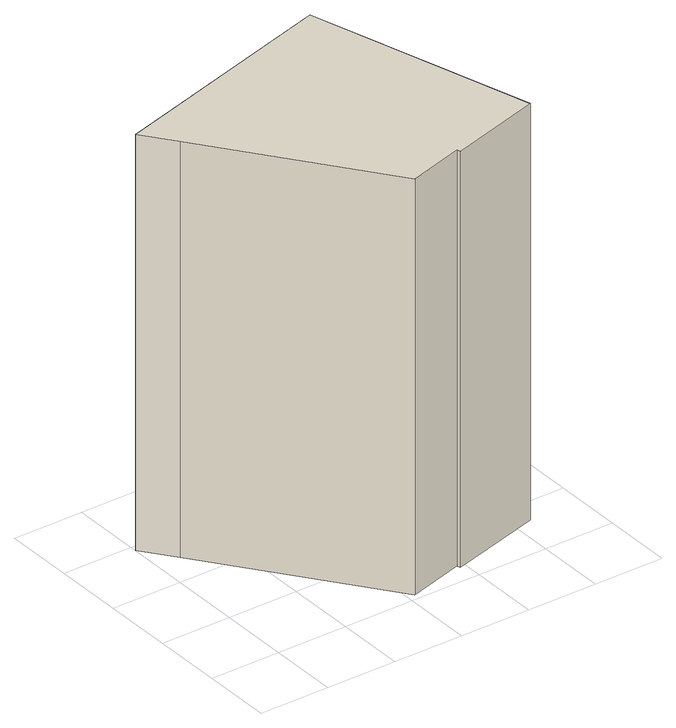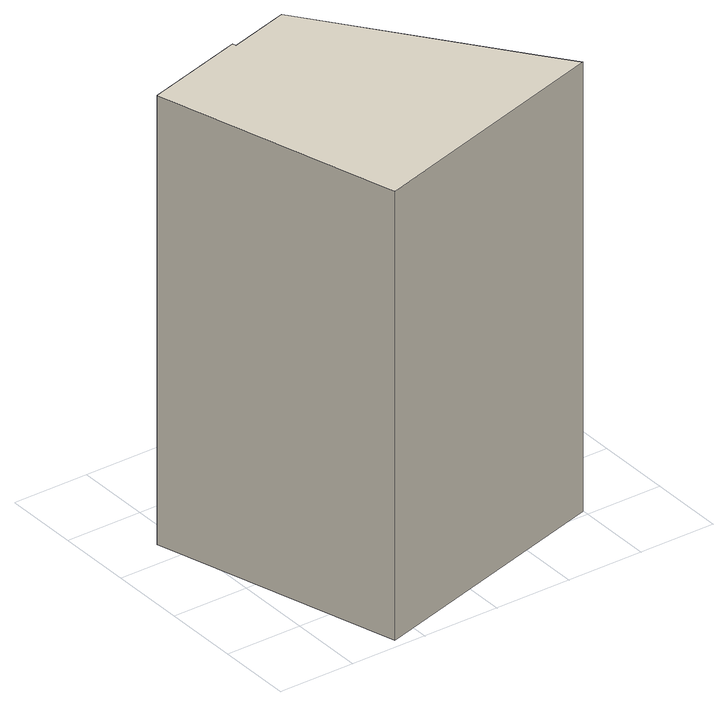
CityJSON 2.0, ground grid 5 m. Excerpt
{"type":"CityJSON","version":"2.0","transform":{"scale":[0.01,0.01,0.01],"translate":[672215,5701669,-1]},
"CityObjects":{
"building1":{"type":"Building","children":["building1-1"],"geometry":[{"type":"MultiSurface","lod":"1","boundaries":[[[0,1,2,3,4,5,6]],[[0,6,7,8]],[[1,0,8,9]],[[2,1,9,10]],[[3,2,10,11]],[[4,3,11,12]],[[5,4,12,13]],[[6,5,13,7]]]}]},
"building1-1":{"type":"BuildingPart","attributes":{"name":"271592696_1","class":"1000","yearOfConstruction":1957,"measuredHeight":28.43,"storeysAboveGround":9},"address":[{"locality":"Eindhoven","thoroughfareNumber":"44","thoroughfareName":"Hermanus Boexstraat","postcode":"5611 AK"}],"parents":["building1"],"geometry":[{"type":"MultiSurface","lod":"2","boundaries":[[[0,6,7,8]],[[2,1,9,10]],[[0,1,2,3,4,5,6]],[[3,2,10,11]],[[6,5,13,7]],[[5,4,12,13]],[[1,0,8,9]],[[4,3,11,12]]],"semantics":{"surfaces":[{"type":"WallSurface"},{"type":"RoofSurface"}],"values":[0,0,1,0,0,0,0,0]}}]}
},
"vertices":[
[1053,46,2943],[1453,161,2943],[1460,136,2943],[2124,326,2943],[1662,1934,2943],[3,1454,2943],[174,1229,2943],[174,1229,0],[1053,46,0],[1453,161,0],[1460,136,0],[2124,326,0],[1662,1934,0],[3,1454,0]
]}
